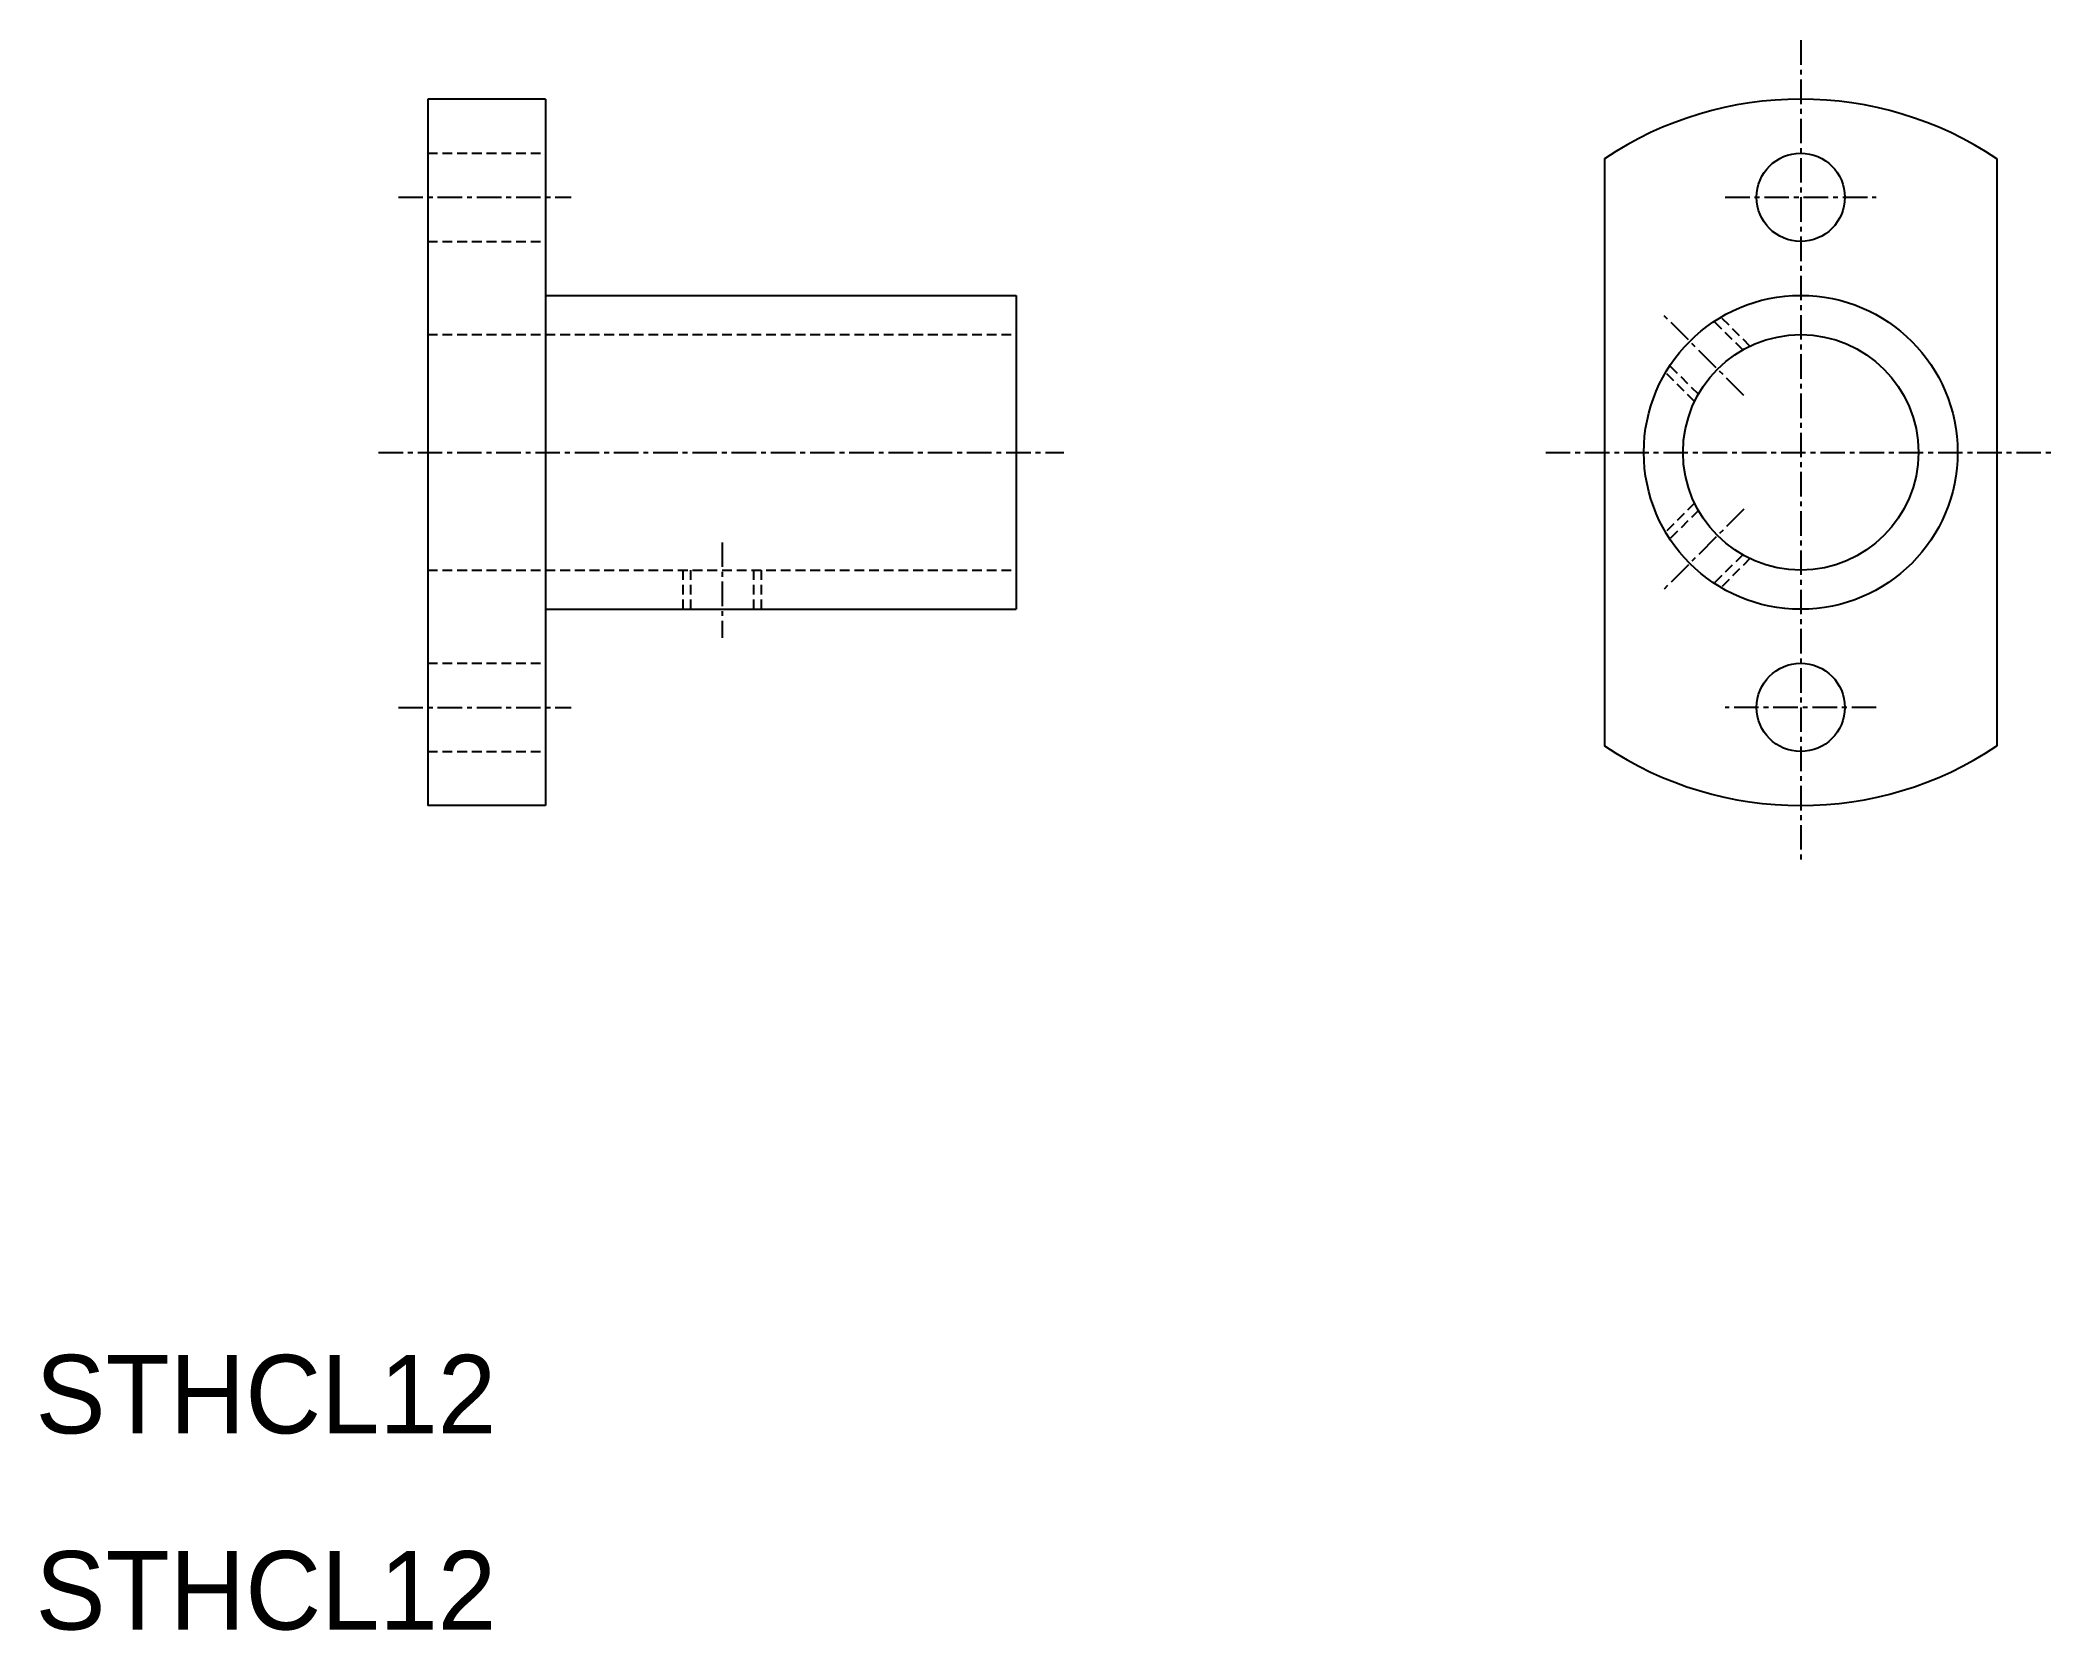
# Model space of a CAD drawing. Extents: x 10 to 113, y 10 to 91.
import ezdxf

# ---------------------------------------------------------------- set-up
doc = ezdxf.new("R2010")
doc.units = 0
doc.linetypes.add('CENTER', pattern=[2, 1.25, -0.25, 0.25, -0.25])
doc.linetypes.add('DASHED', pattern=[0.75, 0.5, -0.25])
doc.layers.get('0').update_dxf_attribs({"linetype": 'CONTINUOUS'})
doc.layers.add('CENTER', color=1, linetype='CENTER')

msp = doc.modelspace()

# ---------------------------------------------------------------- linework, layer by layer
at = {"color": 7, "linetype": 'CONTINUOUS'}
for p, q in [((30, 88), (30, 52)), ((36, 88), (30, 88)), ((36, 88), (36, 52)), ((90, 84.97), (90, 55.03)), ((110, 84.97), (110, 55.03)), ((30, 79), (30, 79)), ((36, 78), (60, 78)), ((60, 78), (60, 62)), ((30, 70), (30, 70)), ((36, 62), (60, 62)), ((36, 52), (30, 52))]:
    msp.add_line(p, q, dxfattribs=at)
at = {"color": 3, "linetype": 'DASHED'}
for p, q in [((30, 85.25), (36, 85.25)), ((30, 80.75), (36, 80.75)), ((97.04, 75.22), (95.59, 76.67)), ((97.41, 75.41), (95.94, 76.89)), ((30, 76), (60, 76)), ((94.59, 72.59), (93.11, 74.06)), ((94.78, 72.96), (93.33, 74.41)), ((94.59, 67.41), (93.11, 65.94)), ((94.78, 67.04), (93.33, 65.59)), ((97.04, 64.78), (95.59, 63.33)), ((30, 64), (60, 64)), ((43, 64), (43, 62)), ((43.4, 64), (43.4, 62)), ((46.6, 64), (46.6, 62)), ((47, 64), (47, 62)), ((97.41, 64.59), (95.94, 63.11)), ((30, 59.25), (36, 59.25)), ((30, 54.75), (36, 54.75))]:
    msp.add_line(p, q, dxfattribs=at)
at = {"color": 7, "linetype": 'CONTINUOUS'}
for centre, radius in [((100, 83), 2.25), ((100, 70), 8), ((100, 70), 6), ((100, 57), 2.25)]:
    msp.add_circle(centre, radius, dxfattribs=at)
for start, end in [(56.251, 123.749), (236.251, 303.749)]:
    msp.add_arc((100, 70), 18, start, end, dxfattribs=at)
at = {"layer": 'CENTER', "color": 1, "linetype": 'CENTER'}
for p, q in [((100, 91), (100, 49)), ((28.5, 83), (37.31, 83)), ((96.15, 83), (103.85, 83)), ((97.1, 72.9), (92.93, 77.07)), ((27.49, 70), (62.43, 70)), ((87, 70), (113, 70)), ((97.1, 67.1), (92.93, 62.93)), ((45, 65.41), (45, 60.54)), ((28.5, 57), (37.31, 57)), ((103.85, 57), (96.15, 57))]:
    msp.add_line(p, q, dxfattribs=at)

# ---------------------------------------------------------------- texts
at = {"color": 7, "linetype": 'CONTINUOUS'}
for p in [(10, 20), (10, 10)]:
    msp.add_text('STHCL12', height=4, dxfattribs=at).set_placement(p)

doc.saveas('drawing.dxf')
